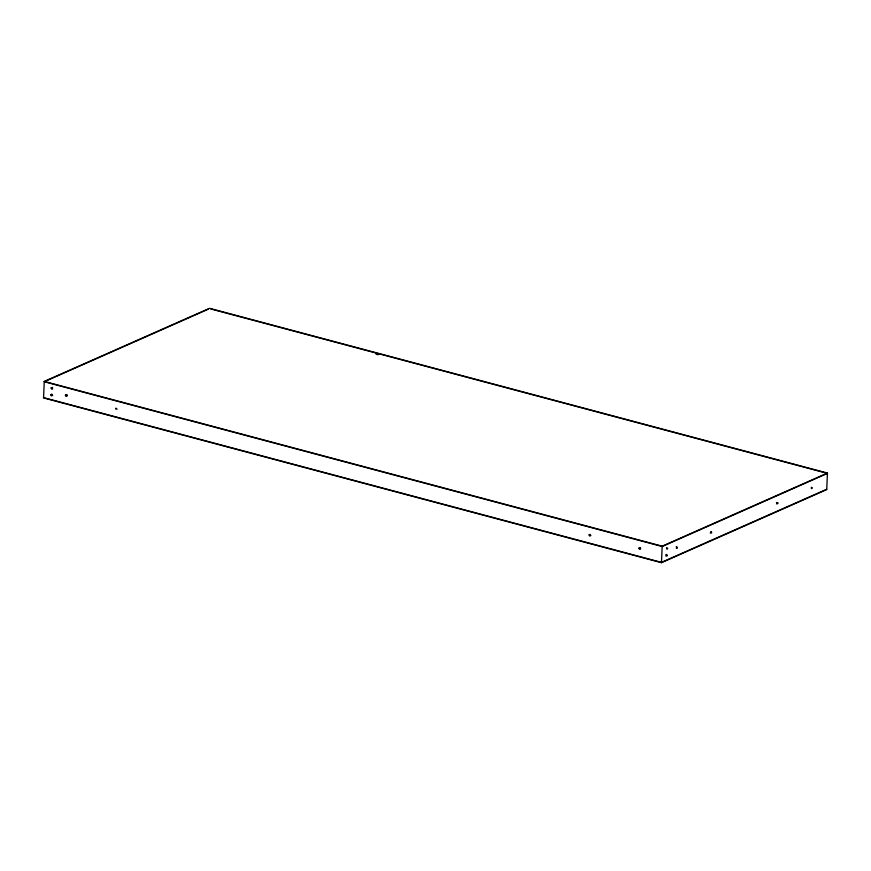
<?xml version="1.0" encoding="UTF-8"?>
<svg xmlns="http://www.w3.org/2000/svg" width="871" height="871" viewBox="0 0 871 871"><rect width="100%" height="100%" fill="white"/><g stroke="black" fill="none" stroke-linecap="round" stroke-linejoin="round"><path stroke-width="1.31" d="M44.269 381.422L43.55 397.927L661.459 562.688L826.731 489.578L827.45 473.073L209.541 308.312L44.269 381.422L662.178 546.182L827.45 473.073M661.459 562.688L662.178 546.182M666.892 548.447C668.884 547.151 666.359 551.387 666.75 547.619M666.533 555.491C667.6 557.462 667.567 552.835 665.89 556.09M676.604 547.685C677.518 550.113 677.671 544.691 676.332 548.197M676.691 547.467L676.266 546.661M710.921 532.508C711.934 534.446 711.999 529.916 710.279 533.096M711.008 532.29L710.986 531.702M811.434 487.858C813.47 486.279 810.857 490.939 811.445 487.259M666.598 555.263L666.457 554.446L665.847 554.838M115.985 408.074C115.756 410.905 115.799 407.465 117.117 409.196M589.754 534.402L589.961 535.578L590.941 535.545M52.696 395.478L51.552 395.347L51.759 394.084M776.486 502.436C778.239 506.291 778.816 500.324 776.54 503.874M640.697 548.98L639.532 548.305L640.61 547.663M208.289 309.172L44.258 381.738L662.167 546.498L827.439 473.389L210.847 308.976M826.742 489.262L661.47 562.372L43.561 397.612M52.717 388.891L51.672 387.878L52.608 387.323M377.862 354.432L378.526 354.138L376.893 354.094L379.299 353.8L376.13 353.735L377.6 354.355M66.686 394.519C64.53 394.803 67.72 397.514 67.274 395.086M51.128 387.933C51.727 391.264 53.512 386.365 51.128 387.933M50.834 394.748C51.422 398.091 53.218 393.191 50.834 394.748M65.401 395.194C65.989 398.461 67.742 393.659 65.401 395.194M589.101 534.838C589.678 538.104 591.431 533.302 589.101 534.838M638.976 548.131C639.554 551.408 641.306 546.607 638.976 548.131M376.207 353.92C378.526 356.315 380.616 352.483 376.207 353.92"/></g></svg>
